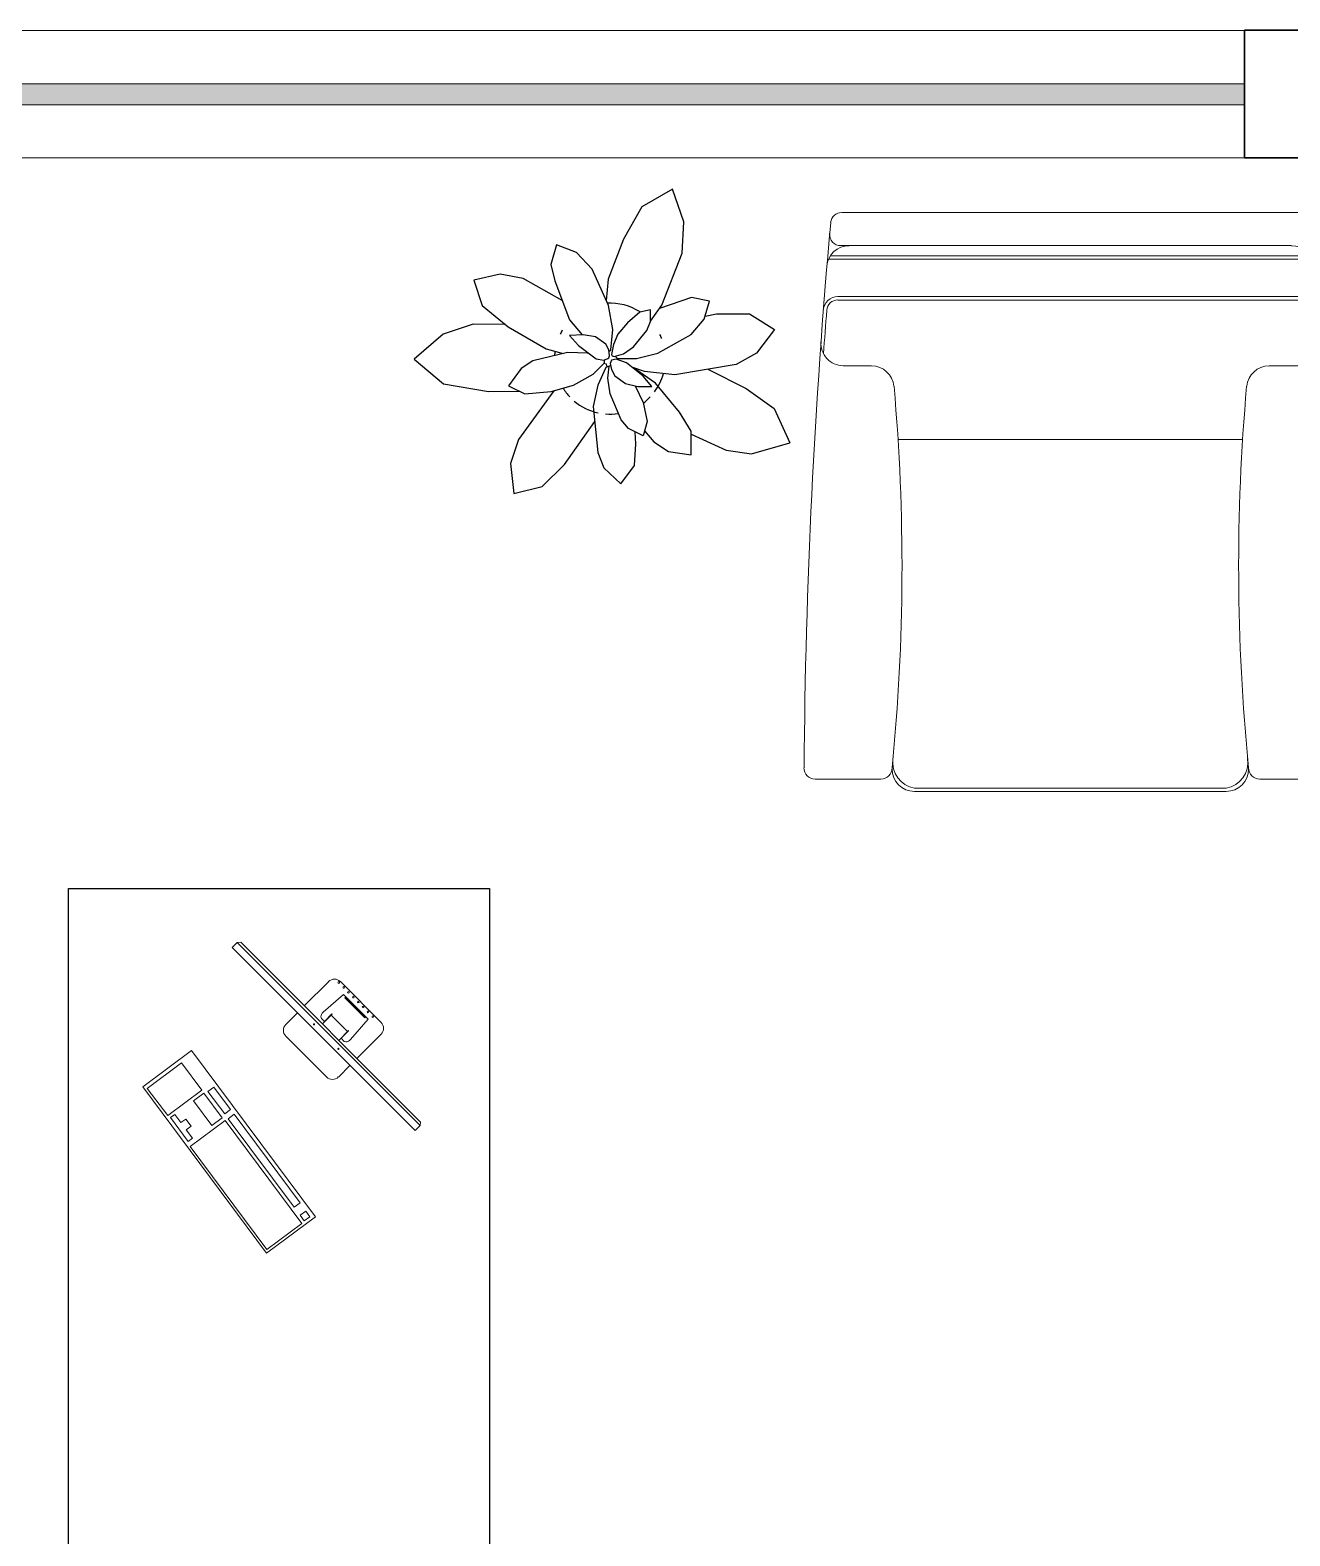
# Model space of a CAD drawing. Header units: inches. Extents: x 327481 to 195042051, y -335014 to 44773228.
# Drawn here: x 372220 to 372309.8, y -311041.7 to -310934.4 of the extents above; entities that cross this region are included whole.
import ezdxf

# ---------------------------------------------------------------- set-up
doc = ezdxf.new("R2010")
doc.units = ezdxf.units.IN
doc.header["$MEASUREMENT"] = 0
doc.layers.add('CAY', color=94, linetype='Continuous')
for name, color, linetype, lineweight in [('furniture', 251, 'Continuous', 13), ('GLASS', 140, 'Continuous', 5), ('WALL', 12, 'Continuous', 30)]:
    doc.layers.add(name, color=color, linetype=linetype, lineweight=lineweight)

# ---------------------------------------------------------------- blocks, each defined once
blk = doc.blocks.new('A$C03532BEE')
for p, q in [((0, 0), (0, 1000)), ((0, 1000), (2400, 1000)), ((2400, 1000), (2400, 0)), ((2400, 0), (0, 0))]:
    blk.add_line(p, q)
blk = doc.blocks.new('drgfdh')
at = {"color": 0, "ltscale": 60}
for p, q in [((374368.66, -325481.12), (374401.23, -325481.12)), ((374400.7, -325483.48), (374368.59, -325483.48)), ((374402.25, -325484.46), (374367.71, -325484.46)), ((374402.04, -325484.22), (374367.84, -325484.22)), ((374368.38, -325487.12), (374401.51, -325487.12)), ((374368.38, -325487.36), (374401.51, -325487.36)), ((374368.76, -325492.04), (374370.78, -325492.04)), ((374401.12, -325492.04), (374399.1, -325492.04)), ((374372.66, -325497.29), (374397.22, -325497.29)), ((374366.76, -325521.49), (374371.44, -325521.49)), ((374373.83, -325522.13), (374396.05, -325522.13)), ((374403.12, -325521.49), (374398.44, -325521.49)), ((374373.83, -325522.37), (374396.05, -325522.37))]:
    blk.add_line(p, q, dxfattribs=at)
for centre, radius, start, end in [((374368.66, -325481.92), 0.797, 90, 174.8556), ((374401.23, -325481.92), 0.797, 5.1444, 90), ((374839.93, -325524.34), 473.97, 174.8556, 179.5579), ((373929.96, -325524.34), 473.97, 0.4421, 5.1444), ((374369.18, -325485.08), 1.59, 90, 175.232), ((374368.59, -325482.69), 0.797, 174.9493, 270), ((374400.7, -325485.08), 1.59, 4.768, 90), ((374401.29, -325482.69), 0.797, 270, 5.0507), ((374368.38, -325488.15), 1.04, 90, 175.6114), ((374368.38, -325488.15), 0.797, 90, 175.6114), ((374401.51, -325488.15), 1.04, 4.3886, 90), ((374401.51, -325488.15), 0.797, 4.3886, 90), ((374839.93, -325524.34), 473.73, 175.6114, 175.9872), ((373929.96, -325524.34), 473.73, 4.0128, 4.3886), ((374368.76, -325490.45), 1.59, 175.8854, 270), ((374401.12, -325490.45), 1.59, 270, 4.1146), ((374370.78, -325493.64), 1.59, 5.069, 90), ((374399.1, -325493.64), 1.59, 90, 174.931), ((374227.28, -325506.37), 145.67, 354.3567, 5.069), ((374542.6, -325506.37), 145.67, 174.931, 185.6433), ((374374.16, -325520.29), 1.87, 172.1687, 259.9743), ((374395.72, -325520.29), 1.87, 280.0257, 7.8313), ((374366.76, -325520.69), 0.797, 179.5579, 270), ((374371.44, -325520.69), 0.797, 270, 0), ((374373.83, -325520.78), 1.59, 180, 270), ((374396.05, -325520.78), 1.59, 270, 0), ((374398.44, -325520.69), 0.797, 180, 270), ((374403.12, -325520.69), 0.797, 270, 0.4421)]:
    blk.add_arc(centre, radius, start, end, dxfattribs=at)
blk = doc.blocks.new('Archi.Space.tree4542')
at = {"layer": 'CAY'}
for p, q in [((179.939, 63.706), (179.506, 63.455)), ((180.1, 63.243), (179.939, 63.706)), ((179.506, 63.455), (179.245, 62.994)), ((180.08, 62.798), (180.1, 63.243)), ((179.245, 62.994), (179.028, 62.427)), ((178.297, 62.914), (178.215, 62.638)), ((178.578, 62.806), (178.297, 62.914)), ((178.802, 62.571), (178.578, 62.806)), ((179.792, 62.059), (180.08, 62.798)), ((178.215, 62.638), (178.271, 62.407)), ((179.032, 62.056), (178.802, 62.571)), ((177.496, 62.502), (177.126, 62.415)), ((177.126, 62.415), (177.242, 62.056)), ((177.825, 62.44), (177.496, 62.502)), ((178.378, 62.126), (177.825, 62.44)), ((178.271, 62.407), (178.482, 61.852)), ((179.028, 62.427), (179, 62.127)), ((180.212, 62.171), (179.759, 62.012)), ((180.466, 62.118), (180.212, 62.171)), ((177.242, 62.056), (177.609, 61.753)), ((179.094, 61.714), (179.032, 62.056)), ((179.477, 61.962), (179.301, 61.81)), ((179.631, 61.993), (179.477, 61.962)), ((179.631, 61.831), (179.792, 62.059)), ((179.631, 61.83), (179.631, 61.993)), ((180.391, 61.861), (180.466, 62.118)), ((180.404, 61.903), (180.567, 61.935)), ((180.567, 61.935), (181.035, 61.935)), ((181.035, 61.935), (181.388, 61.714)), ((177.115, 61.789), (176.691, 61.651)), ((177.571, 61.784), (177.115, 61.789)), ((177.609, 61.753), (178.152, 61.441)), ((178.482, 61.852), (178.658, 61.638)), ((179.065, 61.426), (179.094, 61.714)), ((179.301, 61.81), (179.167, 61.649)), ((179.578, 61.702), (179.631, 61.83)), ((180.208, 61.646), (180.391, 61.861)), ((181.388, 61.714), (181.133, 61.379)), ((176.691, 61.651), (176.276, 61.295)), ((178.674, 61.639), (178.479, 61.628)), ((178.479, 61.628), (178.609, 61.488)), ((178.85, 61.609), (178.674, 61.639)), ((178.995, 61.508), (178.85, 61.609)), ((179.036, 61.426), (178.995, 61.508)), ((179.103, 61.503), (179.074, 61.359)), ((179.167, 61.649), (179.103, 61.503)), ((179.39, 61.471), (179.578, 61.702)), ((179.735, 61.38), (180.208, 61.646)), ((176.276, 61.295), (176.694, 60.946)), ((178.451, 61.388), (177.96, 61.269)), ((178.152, 61.441), (178.389, 61.373)), ((178.738, 61.378), (178.451, 61.388)), ((178.609, 61.488), (178.858, 61.301)), ((178.763, 61.372), (178.738, 61.378)), ((178.858, 61.301), (178.969, 61.282)), ((178.969, 61.282), (179.026, 61.302)), ((179.026, 61.302), (179.036, 61.311)), ((179.046, 61.34), (179.036, 61.426)), ((179.036, 61.311), (179.046, 61.34)), ((179.038, 61.405), (179.065, 61.426)), ((179.074, 61.359), (179.084, 61.34)), ((179.142, 61.292), (179.074, 61.282)), ((179.084, 61.34), (179.113, 61.33)), ((179.113, 61.33), (179.247, 61.369)), ((179.128, 61.335), (179.161, 61.302)), ((179.29, 61.243), (179.142, 61.292)), ((179.161, 61.302), (179.43, 61.302)), ((179.247, 61.369), (179.39, 61.471)), ((179.43, 61.302), (179.735, 61.38)), ((181.133, 61.379), (180.846, 61.219)), ((177.795, 61.162), (177.615, 60.918)), ((177.96, 61.269), (177.795, 61.162)), ((178.536, 60.926), (178.815, 61.081)), ((178.815, 61.081), (178.978, 61.244)), ((178.998, 61.177), (178.882, 60.927)), ((179.007, 61.225), (178.965, 61.231)), ((178.978, 61.244), (178.978, 61.282)), ((179.065, 61.206), (178.998, 61.177)), ((179.015, 61.184), (179.007, 61.225)), ((179.026, 61.023), (179.044, 61.197)), ((179.074, 61.282), (179.055, 61.234)), ((179.055, 61.234), (179.074, 61.148)), ((179.074, 61.148), (179.125, 61.057)), ((179.525, 61.055), (179.29, 61.243)), ((179.545, 61.119), (179.364, 61.183)), ((179.42, 61.148), (179.398, 61.156)), ((179.7, 60.952), (179.42, 61.148)), ((179.976, 61.074), (179.545, 61.119)), ((180.846, 61.219), (179.976, 61.074)), ((180.441, 61.152), (180.985, 60.878)), ((176.694, 60.946), (177.332, 60.834)), ((177.615, 60.918), (177.847, 60.802)), ((178.22, 60.834), (178.536, 60.926)), ((178.882, 60.927), (178.818, 60.623)), ((179.056, 60.803), (179.026, 61.023)), ((179.125, 61.057), (179.275, 60.948)), ((179.275, 60.948), (179.449, 60.908)), ((179.411, 60.917), (179.523, 60.68)), ((179.449, 60.908), (179.65, 60.908)), ((179.65, 60.908), (179.525, 61.055)), ((180.041, 60.543), (179.7, 60.952)), ((180.985, 60.878), (181.385, 60.595)), ((177.332, 60.834), (177.769, 60.841)), ((178.26, 60.845), (177.758, 60.155)), ((177.847, 60.802), (178.22, 60.834)), ((179.214, 60.432), (179.056, 60.803)), ((179.523, 60.68), (179.581, 60.408)), ((178.818, 60.623), (178.883, 59.97)), ((179.319, 60.311), (179.214, 60.432)), ((180.207, 60.271), (180.041, 60.543)), ((181.385, 60.595), (181.606, 60.108)), ((178.408, 59.8), (178.839, 60.411)), ((179.526, 60.207), (179.319, 60.311)), ((179.423, 60.092), (179.412, 60.264)), ((179.581, 60.408), (179.526, 60.207)), ((179.545, 60.276), (179.675, 60.121)), ((180.207, 59.938), (180.207, 60.271)), ((180.207, 60.23), (180.702, 60.004)), ((177.758, 60.155), (177.645, 59.816)), ((179.401, 59.785), (179.423, 60.092)), ((179.675, 60.121), (179.886, 59.986)), ((181.061, 59.954), (181.606, 60.108)), ((177.645, 59.816), (177.692, 59.391)), ((178.095, 59.487), (178.408, 59.8)), ((178.883, 59.97), (178.968, 59.755)), ((179.886, 59.986), (180.207, 59.938)), ((180.702, 60.004), (181.061, 59.954)), ((178.968, 59.755), (179.209, 59.526)), ((179.209, 59.526), (179.401, 59.785)), ((177.692, 59.391), (178.095, 59.487))]:
    blk.add_line(p, q, dxfattribs=at)
for start, end in [(57.1582, 93.2041), (149.2581, 153.7532), (21.2653, 25.7604), (172.4345, 176.9296), (323.0282, 344.4965), (212.1423, 223.5771), (229.8179, 257.6637), (306.6551, 316.418), (265.2848, 278.7499)]:
    blk.add_arc((179.055, 61.302), 0.787, start, end, dxfattribs=at)
blk = doc.blocks.new('sdfghj')
at = {"color": 0, "linetype": 'ByBlock', "ltscale": 100}
for p, q in [((368545.64, -329393.89), (368549.12, -329391.3)), ((368546.61, -329393.42), (368549.1, -329391.56)), ((368549.1, -329391.56), (368554.57, -329398.9)), ((368549.12, -329391.3), (368557.95, -329403.15)), ((368546.05, -329393.9), (368546.44, -329393.61)), ((368546.44, -329393.61), (368546.73, -329394)), ((368552.07, -329400.75), (368546.61, -329393.42)), ((368554.47, -329405.75), (368545.64, -329393.89)), ((368546.34, -329394.29), (368546.05, -329393.9)), ((368546.73, -329394), (368546.34, -329394.29)), ((368546.73, -329394.89), (368547.15, -329394.57)), ((368551.43, -329401.2), (368546.73, -329394.89)), ((368547.15, -329394.57), (368551.85, -329400.88)), ((368554.57, -329398.9), (368552.07, -329400.75)), ((368554.41, -329399.49), (368554.71, -329399.26)), ((368554.85, -329400.08), (368554.41, -329399.49)), ((368554.5, -329400.34), (368554.85, -329400.08)), ((368554.71, -329399.26), (368555.97, -329400.96)), ((368551.85, -329400.88), (368551.43, -329401.2)), ((368551.7, -329401.53), (368552.11, -329401.23)), ((368552.11, -329401.23), (368553.3, -329402.82)), ((368552.28, -329400.95), (368553.02, -329400.4)), ((368553.59, -329402.7), (368552.28, -329400.95)), ((368553.02, -329400.4), (368554.33, -329402.16)), ((368553.74, -329402.91), (368556.17, -329401.1)), ((368554.88, -329400.85), (368554.5, -329400.34)), ((368555.23, -329400.6), (368554.88, -329400.85)), ((368555.67, -329401.19), (368555.23, -329400.6)), ((368555.97, -329400.96), (368555.67, -329401.19)), ((368556.17, -329401.1), (368557.62, -329403.04)), ((368552.89, -329403.13), (368551.7, -329401.53)), ((368554.33, -329402.16), (368553.59, -329402.7)), ((368553.3, -329402.82), (368552.89, -329403.13)), ((368555.19, -329404.85), (368553.74, -329402.91)), ((368557.95, -329403.15), (368554.47, -329405.75)), ((368557.62, -329403.04), (368555.19, -329404.85))]:
    blk.add_line(p, q, dxfattribs=at)
at = {"color": 0, "linetype": 'ByBlock'}
for p, q in [((368538.18, -329400.39), (368538.16, -329400.64)), ((368550.97, -329413.45), (368538.16, -329400.64)), ((368543.18, -329404.69), (368544.01, -329403.85)), ((368540.96, -329406.91), (368542.69, -329405.17)), ((368543.15, -329406.52), (368541.89, -329407.98)), ((368543.28, -329407.14), (368543.81, -329406.61)), ((368543.29, -329407.16), (368543.98, -329406.46)), ((368543.29, -329407.16), (368543.28, -329407.14)), ((368544.52, -329408.25), (368543.36, -329407.09)), ((368544.46, -329408.32), (368545.15, -329407.63)), ((368544.47, -329408.34), (368545, -329407.8)), ((368546.92, -329408.43), (368547.76, -329407.6)), ((368542.06, -329408.14), (368542.12, -329408.07)), ((368542.07, -329408.15), (368542.12, -329408.1)), ((368545.09, -329408.46), (368543.64, -329409.72)), ((368544.47, -329408.34), (368544.46, -329408.32)), ((368543.46, -329409.54), (368543.51, -329409.49)), ((368543.47, -329409.56), (368543.54, -329409.49)), ((368544.7, -329410.65), (368546.44, -329408.92)), ((368551.23, -329413.43), (368550.97, -329413.45))]:
    blk.add_line(p, q, dxfattribs=at)
for points in [[(368551.57, -329413.08), (368538.53, -329400.04), (368538.18, -329400.39), (368551.23, -329413.43), (368551.57, -329413.08)], [(368547.76, -329406.77), (368544.84, -329403.85)], [(368543.87, -329410.65), (368540.96, -329407.74)], [(368543.64, -329409.72), (368541.89, -329407.98)], [(368543.54, -329409.49), (368542.12, -329408.07)], [(368543.51, -329409.49), (368542.12, -329408.1)]]:
    blk.add_lwpolyline(points, dxfattribs=at)
for points in [[(368543.15, -329406.52, -0.263666), (368543.48, -329406.36), (368543.59, -329406.39), (368543.81, -329406.61)], [(368545.09, -329408.46, 0.263666), (368545.25, -329408.13), (368545.22, -329408.02), (368545, -329407.8)]]:
    blk.add_lwpolyline(points, format="xyb", dxfattribs=at)
for centre, radius in [((368544.01, -329405.86), 0.0392), ((368545.75, -329407.6), 0.0392), ((368541.55, -329408.15), 0.0592), ((368541.9, -329408.49), 0.0592), ((368542.25, -329408.84), 0.0592), ((368542.59, -329409.19), 0.0592), ((368542.94, -329409.54), 0.0592), ((368543.29, -329409.88), 0.0592), ((368543.63, -329410.23), 0.0592), ((368543.98, -329410.58), 0.0592)]:
    blk.add_circle(centre, radius, dxfattribs=at)
for centre, start, end in [((368544.43, -329404.27), 45, 135), ((368541.38, -329407.32), 135, 225), ((368547.34, -329407.18), 315, 45), ((368544.29, -329410.24), 225, 315)]:
    blk.add_arc(centre, 0.589, start, end, dxfattribs=at)

msp = doc.modelspace()

# ---------------------------------------------------------------- hatches: boundary and pattern name
at = {"layer": 'GLASS'}
msp.add_hatch(color=256, dxfattribs=at).paths.add_polyline_path([(372306.532, -310939.742), (372306.532, -310938.242), (372162.532, -310938.242), (372162.532, -310939.742)])

# ---------------------------------------------------------------- linework, layer by layer
at = {"layer": 'furniture'}
for p, q in [((372306.532, -310934.462), (372162.532, -310934.462)), ((372306.532, -310943.522), (372162.532, -310943.522))]:
    msp.add_line(p, q, dxfattribs=at)
at = {"layer": 'GLASS'}
for points in [[(372162.532, -310938.242), (372306.532, -310938.242)], [(372306.532, -310939.742), (372162.532, -310939.742)]]:
    msp.add_lwpolyline(points, dxfattribs=at)
at = {"layer": 'WALL'}
for p, q in [((372377.815, -310934.424), (372306.532, -310934.424)), ((372306.532, -310943.522), (372306.532, -310934.424)), ((372377.815, -310943.522), (372306.532, -310943.522))]:
    msp.add_line(p, q, dxfattribs=at)

# ---------------------------------------------------------------- block references
at = {"xscale": 5.023726289614429, "yscale": 5.023726289614429, "zscale": 5.023726289614429}
msp.add_blockref('Archi.Space.tree4542', (371361.812, -311265.792), dxfattribs=at)
at = {"xscale": 0.03, "yscale": 0.03, "zscale": 0.03, "rotation": 90}
msp.add_blockref('A$C03532BEE', (372252.758, -311067.586), dxfattribs=at)
at = {"layer": 'furniture', "lineweight": 0}
msp.add_blockref('drgfdh', (-2090.814, 14533.707), dxfattribs=at)
at = {"layer": 'furniture', "lineweight": 0, "rotation": 180}
msp.add_blockref('sdfghj', (740785.996, -640412.859), dxfattribs=at)

doc.saveas('drawing.dxf')
